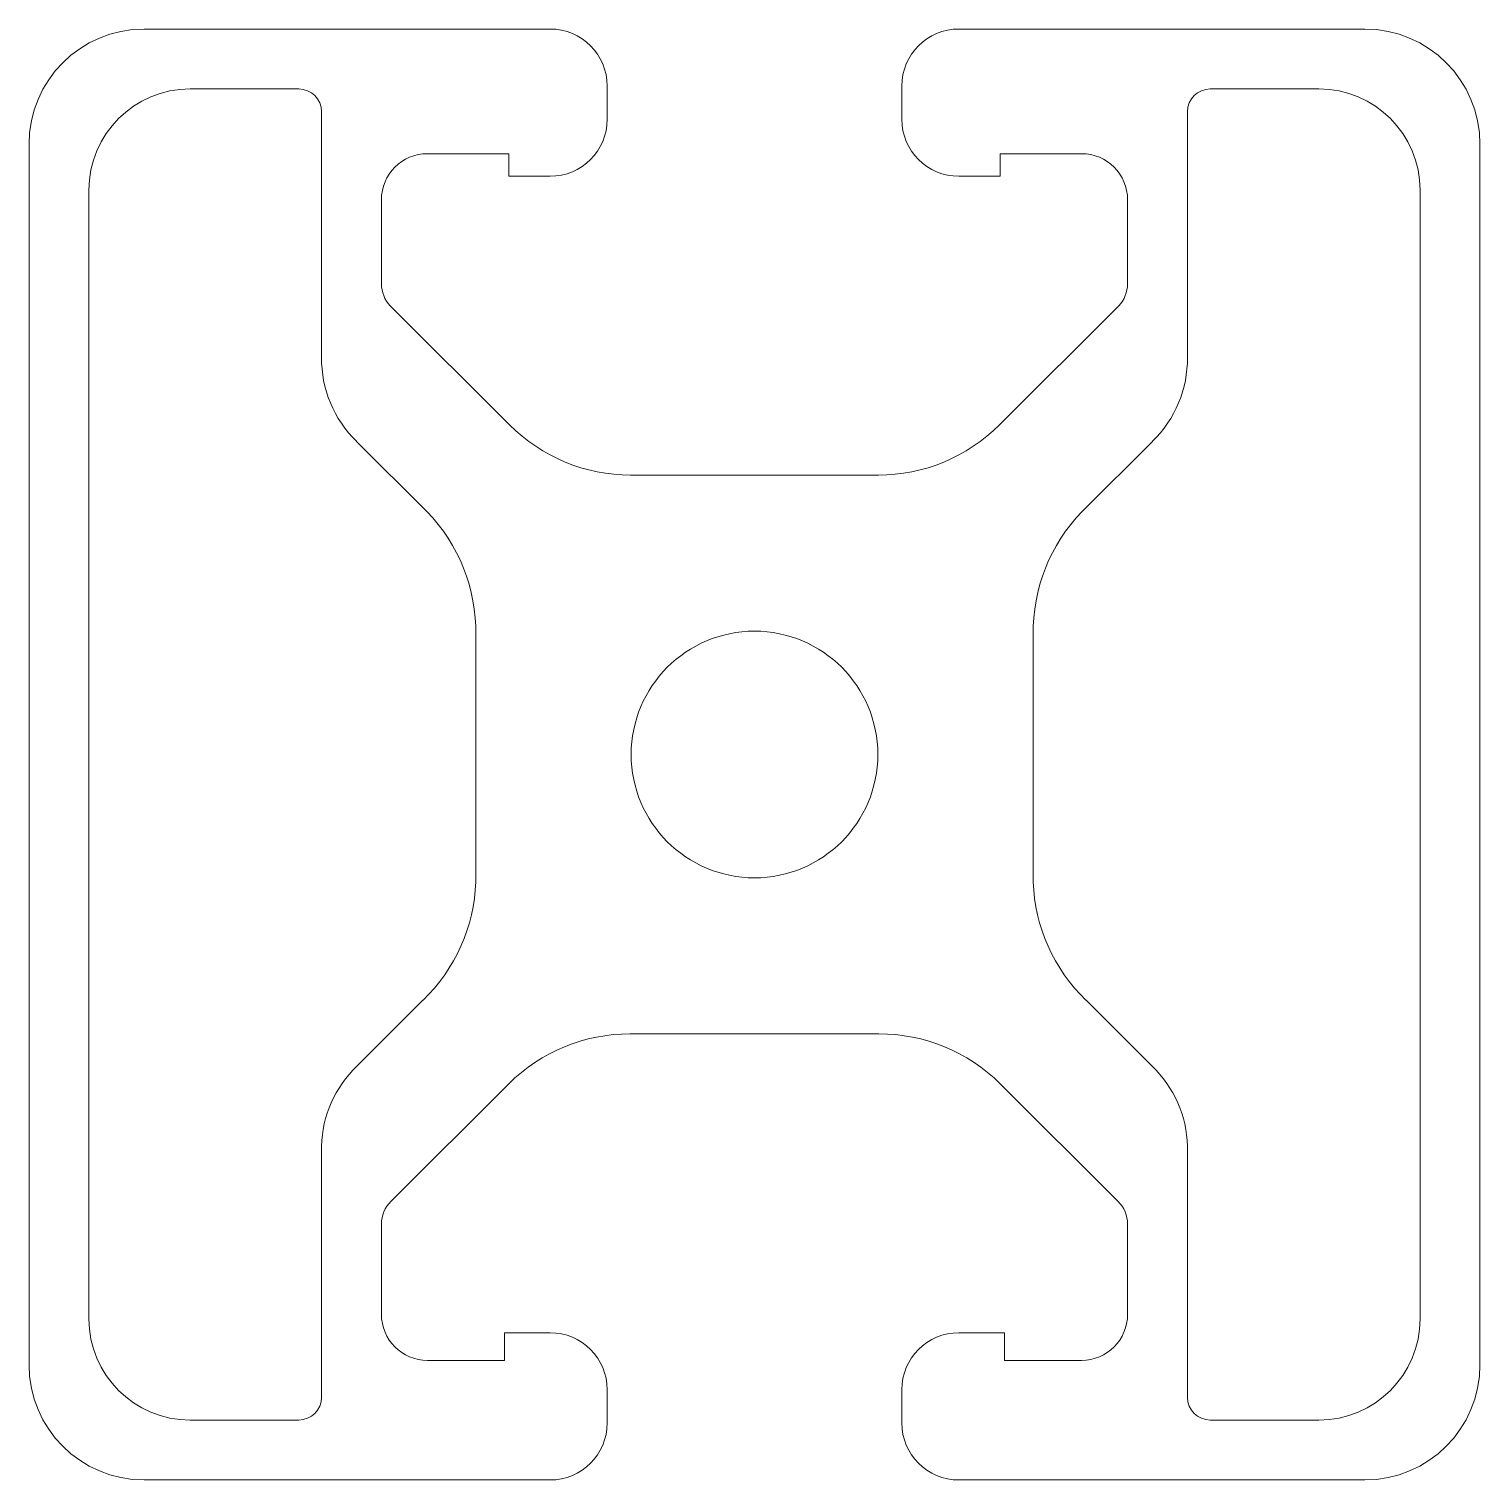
# Model space of a CAD drawing. Header units: millimetres. Extents: x -20 to 20, y -20 to 20.
import ezdxf

# ---------------------------------------------------------------- set-up
doc = ezdxf.new("R2010")
doc.units = ezdxf.units.MM

msp = doc.modelspace()

# ---------------------------------------------------------------- linework, layer by layer
at = {"color": 7, "linetype": 'Continuous', "lineweight": 15}
for p, q in [((-5.635, 20), (-16.825, 20)), ((16.825, 20), (5.635, 20)), ((-4.06, 17.515), (-4.06, 18.425)), ((4.06, 18.425), (4.06, 17.515)), ((-12.566, 18.35), (-15.557, 18.35)), ((15.557, 18.35), (12.566, 18.35)), ((-11.935, 10.956), (-11.935, 17.722)), ((11.935, 17.722), (11.935, 10.956)), ((-20, 16.825), (-20, -16.825)), ((20, -16.825), (20, 16.825)), ((-9.015, 16.563), (-6.772, 16.563)), ((-6.772, 16.563), (-6.772, 15.94)), ((6.772, 15.94), (6.772, 16.563)), ((6.772, 16.563), (9.015, 16.563)), ((-6.772, 15.94), (-5.635, 15.94)), ((5.635, 15.94), (6.772, 15.94)), ((-18.35, 15.557), (-18.35, -15.557)), ((-10.285, 12.98), (-10.285, 15.293)), ((10.285, 15.293), (10.285, 12.98)), ((18.35, -15.557), (18.35, 15.557)), ((-6.751, 9.084), (-10.041, 12.367)), ((10.041, 12.367), (6.751, 9.084)), ((-9.033, 6.7), (-10.97, 8.633)), ((10.97, 8.633), (9.033, 6.7)), ((3.414, 7.7), (-3.414, 7.7)), ((-7.685, -3.508), (-7.685, 3.298)), ((7.685, 3.298), (7.685, -3.508)), ((-11.074, -8.704), (-9.139, -6.773)), ((9.139, -6.773), (11.074, -8.704)), ((-3.431, -7.7), (3.431, -7.7)), ((-10.024, -12.319), (-6.773, -9.075)), ((6.773, -9.075), (10.024, -12.319)), ((-11.935, -17.722), (-11.935, -10.956)), ((11.935, -10.956), (11.935, -17.722)), ((-10.285, -15.432), (-10.285, -12.948)), ((10.285, -12.948), (10.285, -15.432)), ((-5.635, -15.94), (-6.894, -15.94)), ((-6.894, -15.94), (-6.894, -16.702)), ((6.894, -15.94), (5.635, -15.94)), ((6.894, -16.702), (6.894, -15.94)), ((-6.894, -16.702), (-9.015, -16.702)), ((9.015, -16.702), (6.894, -16.702)), ((-4.06, -18.425), (-4.06, -17.515)), ((4.06, -17.515), (4.06, -18.425)), ((-15.557, -18.35), (-12.565, -18.35)), ((12.565, -18.35), (15.557, -18.35)), ((-16.825, -20), (-5.635, -20)), ((5.635, -20), (16.825, -20))]:
    msp.add_line(p, q, dxfattribs=at)
msp.add_circle((0, 0), 3.4, dxfattribs=at)
for centre, radius, start, end in [((-5.635, 18.425), 1.575, 0, 90), ((5.635, 18.425), 1.575, 90, 180), ((-16.825, 16.825), 3.175, 90, 180), ((16.825, 16.825), 3.175, 0, 90), ((-15.556, 15.556), 2.794, 90.0308, 179.9692), ((-12.57, 17.715), 0.635, 0.6115, 89.6459), ((12.57, 17.715), 0.635, 90.3541, 179.3885), ((15.556, 15.556), 2.794, 0.0308, 89.9692), ((-5.635, 17.515), 1.575, 270, 0), ((5.635, 17.515), 1.575, 180, 270), ((-9.015, 15.293), 1.27, 90, 180), ((9.015, 15.293), 1.27, 0, 90), ((-9.396, 12.98), 0.889, 180, 223.5187), ((9.396, 12.98), 0.889, 316.4813, 0), ((-8.76, 10.913), 3.175, 179.224, 225.8889), ((8.76, 10.913), 3.175, 314.1111, 0.776), ((-3.399, 12.45), 4.75, 225.1244, 269.8199), ((3.399, 12.45), 4.75, 270.1801, 314.8756), ((-12.434, 3.384), 4.75, 358.9599, 44.2712), ((12.434, 3.384), 4.75, 135.7288, 181.0401), ((-12.432, -3.351), 4.75, 313.9014, 358.1019), ((12.432, -3.351), 4.75, 181.8981, 226.0986), ((-3.431, -12.45), 4.75, 90, 134.718), ((3.431, -12.45), 4.75, 45.282, 90), ((-8.761, -10.879), 3.175, 136.7616, 181.3724), ((8.761, -10.879), 3.175, 358.6276, 43.2384), ((-9.396, -12.948), 0.889, 134.9419, 180), ((9.396, -12.948), 0.889, 0, 45.0581), ((-15.556, -15.556), 2.794, 180.0308, 269.9692), ((-9.015, -15.432), 1.27, 180, 270), ((9.015, -15.432), 1.27, 270, 0), ((15.556, -15.556), 2.794, 270.0308, 359.9692), ((-5.635, -17.515), 1.575, 0, 90), ((5.635, -17.515), 1.575, 90, 180), ((-16.825, -16.825), 3.175, 180, 270), ((16.825, -16.825), 3.175, 270, 0), ((-12.57, -17.715), 0.635, 270.4895, 359.3895), ((12.57, -17.715), 0.635, 180.6105, 269.5105), ((-5.635, -18.425), 1.575, 270, 0), ((5.635, -18.425), 1.575, 180, 270)]:
    msp.add_arc(centre, radius, start, end, dxfattribs=at)

doc.saveas('drawing.dxf')
